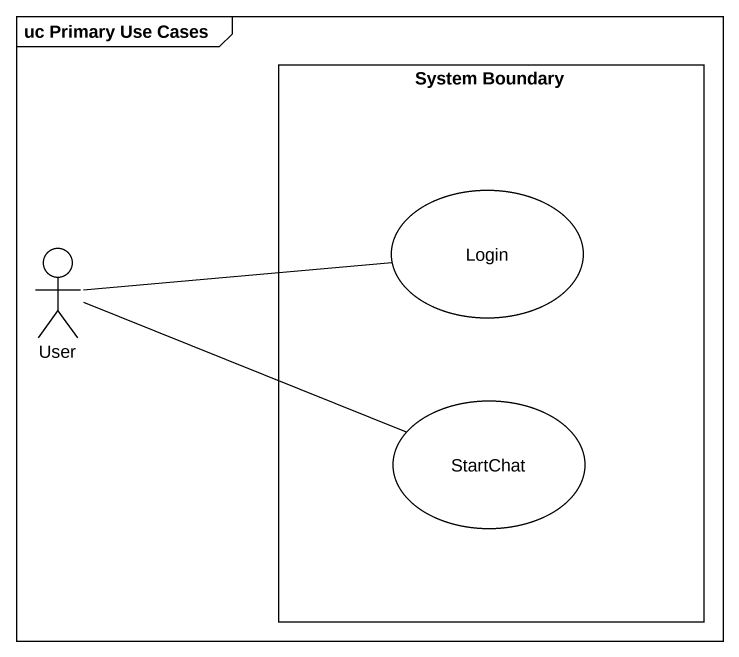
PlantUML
@startuml
mainframe uc Primary Use Cases
rectangle "System Boundary" as System_Boundary {
  usecase Login
  usecase StartChat
}
actor User
User -right- Login
User -right- StartChat
@enduml
